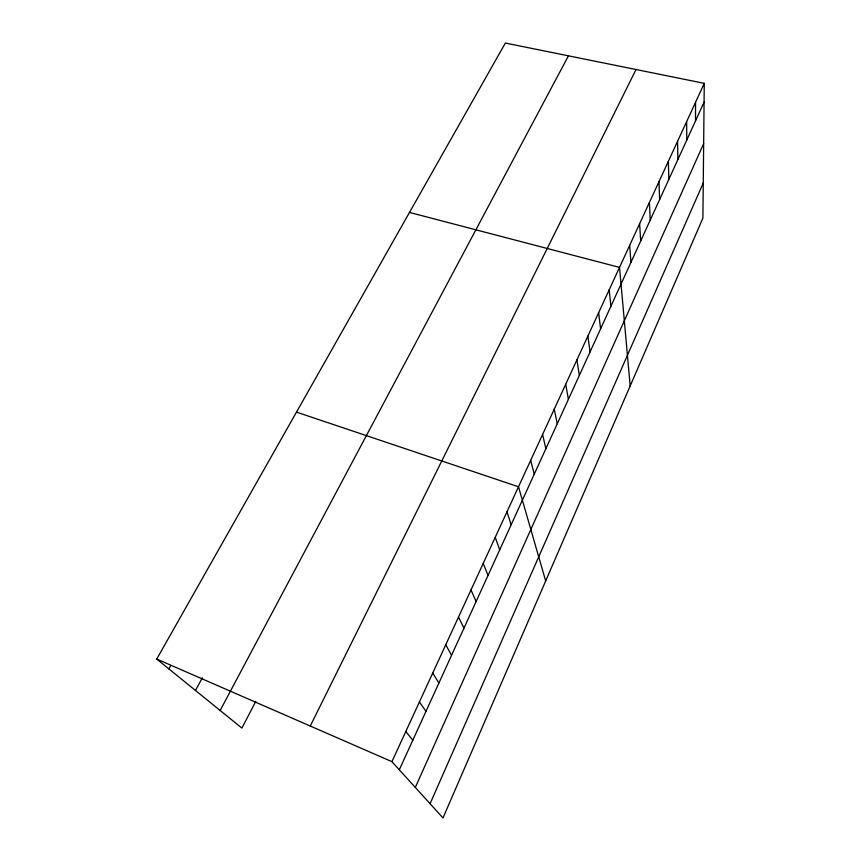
<?xml version="1.0" encoding="UTF-8"?>
<svg xmlns="http://www.w3.org/2000/svg" width="861" height="861" viewBox="0 0 861 861"><rect width="100%" height="100%" fill="white"/><g stroke="black" fill="none" stroke-linecap="round" stroke-linejoin="round"><path stroke-width="1.29" d="M695.505 120.917L695.537 102.319M704.266 83.345L702.899 218.145L442.984 817.95L391.927 761.662L156.734 659.052L505.364 43.05L704.266 83.345L391.927 761.662M430.07 803.722L703.254 182.984M415.303 787.438L703.652 143.669M399.3 769.799L704.083 102.136M310.251 726.038L636.021 69.526M255.792 701.381L241.876 728.094L156.734 659.052M220.147 710.476L568.443 55.836M195.458 690.457L202.357 677.811M168.907 668.922L170.833 665.478M409.502 212.43L619.522 267.405L630.187 385.943M296.485 412.118L518.505 486.777L545.68 580.938M405.822 731.495L412.785 740.266M419.415 701.963L425.98 711.358M432.717 673.065L438.906 683.042M445.75 644.771L451.562 655.307M458.504 617.068L463.961 628.143M470.999 589.936L476.111 601.527M483.236 563.363L488.026 575.428M495.226 537.318L499.703 549.856M506.978 511.789L511.143 524.779M530.677 460.344L534.24 474.196M542.591 434.461L545.863 448.732M554.258 409.115L557.25 423.784M565.699 384.286L568.411 399.332M576.892 359.963L579.345 375.374M587.869 336.124L590.076 351.88M598.632 312.769L600.591 328.837M609.179 289.856L610.901 306.247M629.66 245.374L630.952 262.347M639.615 223.763L640.692 241.005M649.377 202.572L650.249 220.061M658.945 181.768L659.634 199.504M668.351 161.351L668.846 179.325M677.575 141.312L677.887 159.5M686.637 121.638L686.777 140.042"/></g></svg>
